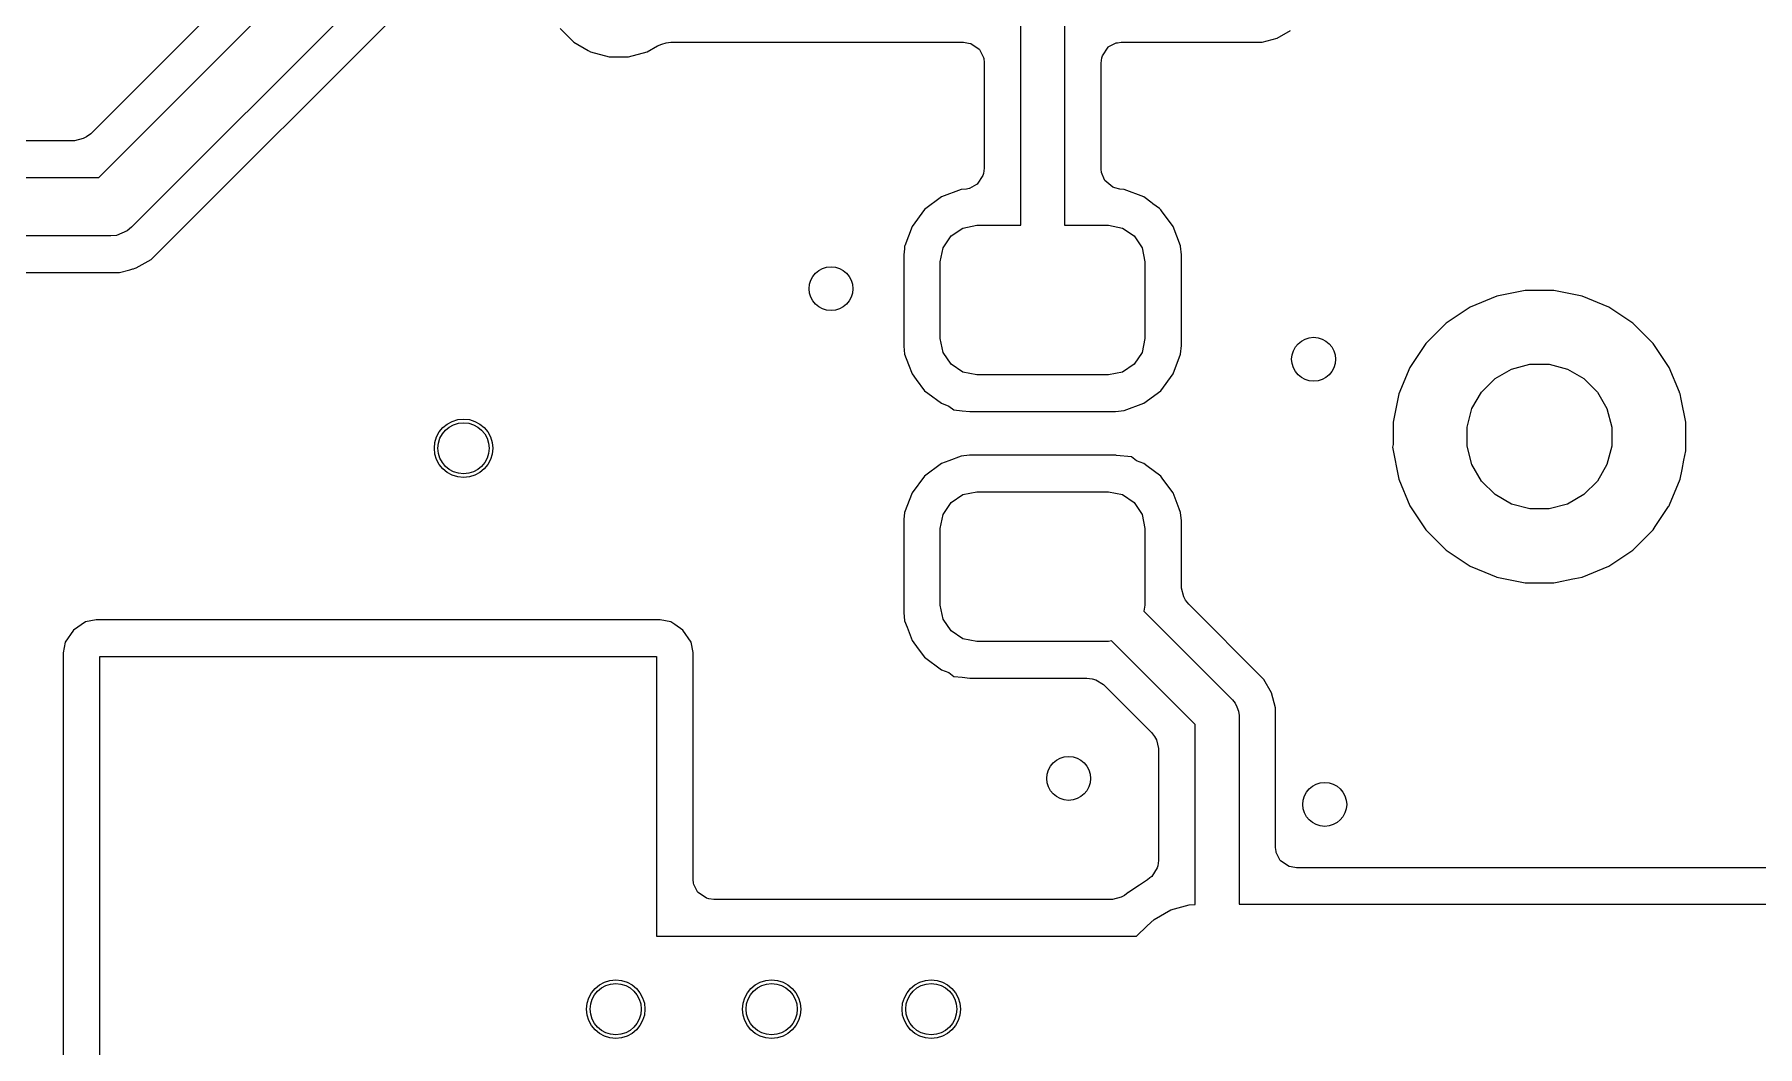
# Model space of a CAD drawing. Header units: inches. Extents: x 0.01 to 5.35, y 0.01 to 3.37.
# Drawn here: x 1.5349 to 1.9991, y 0.4626 to 0.7354 of the extents above; entities that cross this region are included whole.
import ezdxf

# ---------------------------------------------------------------- set-up
doc = ezdxf.new("R2010")
doc.units = ezdxf.units.IN
doc.header["$MEASUREMENT"] = 0
doc.layers.add('BLACK', color=250, linetype='CONTINUOUS')

msp = doc.modelspace()

# ---------------------------------------------------------------- linework, layer by layer
at = {"layer": 'BLACK', "linetype": 'CONTINUOUS'}
for p, q in [((1.64553, 0.80408), (1.55009, 0.70864)), ((1.55225, 0.69685), (1.6589, 0.8035)), ((1.67234, 0.79467), (1.56108, 0.68341)), ((1.5664, 0.67478), (1.68096, 0.78935)), ((1.80064, 0.68396), (1.80064, 0.74315)), ((1.81245, 0.74315), (1.81245, 0.68396)), ((1.67659, 0.73696), (1.68026, 0.73329)), ((1.86568, 0.73329), (1.86969, 0.73436)), ((1.86969, 0.73436), (1.87328, 0.73644)), ((1.68026, 0.73329), (1.68415, 0.73104)), ((1.68415, 0.73104), (1.68476, 0.73069)), ((1.68476, 0.73069), (1.68476, 0.73069)), ((1.68476, 0.73069), (1.68977, 0.72935)), ((1.68977, 0.72935), (1.68977, 0.72935)), ((1.68977, 0.72935), (1.69496, 0.72935)), ((1.69496, 0.72935), (1.69997, 0.73069)), ((1.69496, 0.72935), (1.69496, 0.72935)), ((1.69997, 0.73069), (1.70277, 0.73231)), ((1.70277, 0.73231), (1.70395, 0.7328)), ((1.70395, 0.7328), (1.70515, 0.73312)), ((1.70515, 0.73312), (1.70641, 0.73329)), ((1.70641, 0.73329), (1.78519, 0.73329)), ((1.78519, 0.73329), (1.78657, 0.73309)), ((1.78657, 0.73309), (1.78716, 0.73292)), ((1.78716, 0.73292), (1.78947, 0.73143)), ((1.78947, 0.73143), (1.78952, 0.73138)), ((1.78952, 0.73138), (1.7906, 0.72922)), ((1.7906, 0.72922), (1.79066, 0.72892)), ((1.79066, 0.72892), (1.79078, 0.72788)), ((1.82231, 0.7277), (1.82251, 0.72908)), ((1.82251, 0.72908), (1.82259, 0.72935)), ((1.82259, 0.72935), (1.82268, 0.72967)), ((1.82268, 0.72967), (1.82417, 0.73198)), ((1.82417, 0.73198), (1.82422, 0.73203)), ((1.82422, 0.73203), (1.82638, 0.73311)), ((1.82638, 0.73311), (1.82668, 0.73318)), ((1.82668, 0.73318), (1.82772, 0.73329)), ((1.82772, 0.73329), (1.86568, 0.73329)), ((1.86568, 0.73329), (1.86568, 0.73329)), ((1.79078, 0.72788), (1.79078, 0.69932)), ((1.82231, 0.69901), (1.82231, 0.7277)), ((1.54573, 0.70671), (1.35958, 0.70671)), ((1.54807, 0.70731), (1.54573, 0.70671)), ((1.54898, 0.70781), (1.54807, 0.70731)), ((1.55009, 0.70864), (1.54898, 0.70781)), ((1.35238, 0.69685), (1.55225, 0.69685)), ((1.7904, 0.69736), (1.78892, 0.69504)), ((1.79058, 0.69795), (1.7904, 0.69736)), ((1.79078, 0.69932), (1.79058, 0.69795)), ((1.82237, 0.69824), (1.82231, 0.69901)), ((1.82238, 0.69817), (1.82237, 0.69824)), ((1.82319, 0.69617), (1.82238, 0.69817)), ((1.78459, 0.69357), (1.77929, 0.69159)), ((1.7846, 0.69357), (1.78459, 0.69357)), ((1.78602, 0.69372), (1.7846, 0.69357)), ((1.78679, 0.69387), (1.78602, 0.69372)), ((1.78685, 0.69389), (1.78679, 0.69387)), ((1.78876, 0.69491), (1.78685, 0.69389)), ((1.78892, 0.69504), (1.78876, 0.69491)), ((1.82331, 0.696), (1.82319, 0.69617)), ((1.82545, 0.69427), (1.82331, 0.696)), ((1.82602, 0.69403), (1.82545, 0.69427)), ((1.82737, 0.69369), (1.82602, 0.69403)), ((1.82849, 0.69357), (1.82737, 0.69369)), ((1.8338, 0.69159), (1.82849, 0.69357)), ((1.82849, 0.69357), (1.82849, 0.69357)), ((1.77475, 0.68819), (1.77135, 0.68366)), ((1.77929, 0.69159), (1.77475, 0.68819)), ((1.77475, 0.68819), (1.77475, 0.68819)), ((1.77929, 0.69159), (1.77929, 0.69159)), ((1.77929, 0.69159), (1.77929, 0.69159)), ((1.83604, 0.68992), (1.8338, 0.69159)), ((1.8338, 0.69159), (1.8338, 0.69159)), ((1.8338, 0.69159), (1.8338, 0.69159)), ((1.8338, 0.69159), (1.8338, 0.69159)), ((1.83623, 0.68977), (1.83604, 0.68992)), ((1.83799, 0.68846), (1.83623, 0.68977)), ((1.83813, 0.68837), (1.83799, 0.68846)), ((1.83824, 0.68828), (1.83813, 0.68837)), ((1.83842, 0.68813), (1.83824, 0.68828)), ((1.8386, 0.68785), (1.83842, 0.68813)), ((1.83904, 0.68726), (1.8386, 0.68785)), ((1.83914, 0.68712), (1.83904, 0.68726)), ((1.84173, 0.68366), (1.83914, 0.68712)), ((1.83914, 0.68712), (1.83914, 0.68712)), ((1.55989, 0.68243), (1.55705, 0.68125)), ((1.56108, 0.68341), (1.55989, 0.68243)), ((1.77135, 0.68366), (1.76941, 0.67846)), ((1.77135, 0.68366), (1.77135, 0.68366)), ((1.77135, 0.68366), (1.77135, 0.68366)), ((1.78187, 0.68108), (1.78506, 0.68321)), ((1.78506, 0.68321), (1.78883, 0.68396)), ((1.78883, 0.68396), (1.80064, 0.68396)), ((1.81245, 0.68396), (1.82426, 0.68396)), ((1.82426, 0.68396), (1.82803, 0.68321)), ((1.82803, 0.68321), (1.83122, 0.68108)), ((1.8427, 0.68106), (1.84173, 0.68366)), ((1.84173, 0.68366), (1.84173, 0.68366)), ((1.55551, 0.6811), (1.35367, 0.6811)), ((1.55705, 0.68125), (1.55551, 0.6811)), ((1.76937, 0.67835), (1.7693, 0.67762)), ((1.76941, 0.67846), (1.76937, 0.67835)), ((1.76937, 0.67835), (1.76937, 0.67835)), ((1.76937, 0.67835), (1.76937, 0.67835)), ((1.76941, 0.67846), (1.76941, 0.67846)), ((1.77898, 0.67412), (1.77973, 0.67788)), ((1.77973, 0.67788), (1.78187, 0.68108)), ((1.83122, 0.68108), (1.83335, 0.67788)), ((1.83335, 0.67788), (1.8341, 0.67412)), ((1.84367, 0.67846), (1.8427, 0.68106)), ((1.8437, 0.67839), (1.84367, 0.67846)), ((1.84371, 0.67835), (1.8437, 0.67839)), ((1.84396, 0.676), (1.84371, 0.67835)), ((1.56236, 0.67245), (1.5664, 0.67478)), ((1.7693, 0.67762), (1.76912, 0.676)), ((1.76912, 0.676), (1.76912, 0.676)), ((1.76912, 0.676), (1.76912, 0.676)), ((1.76912, 0.676), (1.76912, 0.65156)), ((1.77898, 0.65345), (1.77898, 0.67412)), ((1.8341, 0.67412), (1.8341, 0.65345)), ((1.84396, 0.65156), (1.84396, 0.676)), ((1.46303, 0.67124), (1.55785, 0.67124)), ((1.55785, 0.67124), (1.56065, 0.67199)), ((1.56065, 0.67199), (1.5614, 0.67219)), ((1.56065, 0.67199), (1.56065, 0.67199)), ((1.56065, 0.67199), (1.56065, 0.67199)), ((1.5614, 0.67219), (1.56162, 0.67225)), ((1.5614, 0.67219), (1.5614, 0.67219)), ((1.5614, 0.67219), (1.5614, 0.67219)), ((1.5614, 0.67219), (1.5614, 0.67219)), ((1.56162, 0.67225), (1.56203, 0.67236)), ((1.56203, 0.67236), (1.56236, 0.67245)), ((1.56203, 0.67236), (1.56203, 0.67236)), ((1.9289, 0.66488), (1.92174, 0.66191)), ((1.93651, 0.6664), (1.9289, 0.66488)), ((1.9289, 0.66488), (1.9289, 0.66488)), ((1.9289, 0.66488), (1.9289, 0.66488)), ((1.9289, 0.66488), (1.9289, 0.66488)), ((1.9289, 0.66488), (1.9289, 0.66488)), ((1.94427, 0.6664), (1.93651, 0.6664)), ((1.93651, 0.6664), (1.93651, 0.6664)), ((1.93651, 0.6664), (1.93651, 0.6664)), ((1.95188, 0.66488), (1.94427, 0.6664)), ((1.94427, 0.6664), (1.94427, 0.6664)), ((1.94427, 0.6664), (1.94427, 0.6664)), ((1.95905, 0.66191), (1.95188, 0.66488)), ((1.95188, 0.66488), (1.95188, 0.66488)), ((1.95188, 0.66488), (1.95188, 0.66488)), ((1.95188, 0.66488), (1.95188, 0.66488)), ((1.95188, 0.66488), (1.95188, 0.66488)), ((1.95188, 0.66488), (1.95188, 0.66488)), ((1.92174, 0.66191), (1.91528, 0.6576)), ((1.92174, 0.66191), (1.92174, 0.66191)), ((1.92174, 0.66191), (1.92174, 0.66191)), ((1.9655, 0.6576), (1.95905, 0.66191)), ((1.95905, 0.66191), (1.95905, 0.66191)), ((1.95905, 0.66191), (1.95905, 0.66191)), ((1.95905, 0.66191), (1.95905, 0.66191)), ((1.95905, 0.66191), (1.95905, 0.66191)), ((1.91528, 0.6576), (1.9098, 0.65212)), ((1.91528, 0.6576), (1.91528, 0.6576)), ((1.91528, 0.6576), (1.91528, 0.6576)), ((1.97099, 0.65212), (1.9655, 0.6576)), ((1.9655, 0.6576), (1.9655, 0.6576)), ((1.9655, 0.6576), (1.9655, 0.6576)), ((1.76912, 0.65156), (1.76913, 0.65149)), ((1.76913, 0.65149), (1.76914, 0.65142)), ((1.76914, 0.65142), (1.76937, 0.64922)), ((1.77973, 0.64968), (1.77898, 0.65345)), ((1.8341, 0.65345), (1.83335, 0.64968)), ((1.84371, 0.64922), (1.84396, 0.65156)), ((1.9098, 0.65212), (1.90549, 0.64567)), ((1.9098, 0.65212), (1.9098, 0.65212)), ((1.9098, 0.65212), (1.9098, 0.65212)), ((1.9753, 0.64567), (1.97099, 0.65212)), ((1.97099, 0.65212), (1.97099, 0.65212)), ((1.97099, 0.65212), (1.97099, 0.65212)), ((1.76937, 0.64922), (1.77042, 0.64642)), ((1.77042, 0.64642), (1.77135, 0.64391)), ((1.78187, 0.64649), (1.77973, 0.64968)), ((1.78506, 0.64436), (1.78187, 0.64649)), ((1.83122, 0.64649), (1.82803, 0.64436)), ((1.83335, 0.64968), (1.83122, 0.64649)), ((1.84173, 0.64391), (1.84371, 0.64922)), ((1.90549, 0.64567), (1.90252, 0.6385)), ((1.90549, 0.64567), (1.90549, 0.64567)), ((1.90549, 0.64567), (1.90549, 0.64567)), ((1.93286, 0.64519), (1.93782, 0.64652)), ((1.93782, 0.64652), (1.94296, 0.64652)), ((1.94296, 0.64652), (1.94793, 0.64519)), ((1.97808, 0.63897), (1.9753, 0.64567)), ((1.9753, 0.64567), (1.9753, 0.64567)), ((1.9753, 0.64567), (1.9753, 0.64567)), ((1.9753, 0.64567), (1.9753, 0.64567)), ((1.77135, 0.64391), (1.77135, 0.64391)), ((1.77135, 0.64391), (1.77246, 0.64243)), ((1.77246, 0.64243), (1.77475, 0.63937)), ((1.78883, 0.64361), (1.78506, 0.64436)), ((1.82426, 0.64361), (1.78883, 0.64361)), ((1.82803, 0.64436), (1.82426, 0.64361)), ((1.83834, 0.63937), (1.84173, 0.64391)), ((1.92478, 0.63899), (1.92841, 0.64263)), ((1.92841, 0.64263), (1.93286, 0.64519)), ((1.94793, 0.64519), (1.95238, 0.64263)), ((1.95238, 0.64263), (1.95601, 0.63899)), ((1.77475, 0.63937), (1.77475, 0.63937)), ((1.77475, 0.63937), (1.77562, 0.63872)), ((1.77562, 0.63872), (1.77929, 0.63598)), ((1.77929, 0.63598), (1.77929, 0.63598)), ((1.77929, 0.63598), (1.78123, 0.63525)), ((1.82849, 0.634), (1.8338, 0.63598)), ((1.8338, 0.63598), (1.83834, 0.63937)), ((1.90252, 0.6385), (1.901, 0.63089)), ((1.90252, 0.6385), (1.90252, 0.6385)), ((1.92221, 0.63454), (1.92478, 0.63899)), ((1.95601, 0.63899), (1.95858, 0.63454)), ((1.97814, 0.6388), (1.97808, 0.63897)), ((1.97818, 0.63872), (1.97814, 0.6388)), ((1.97826, 0.63854), (1.97818, 0.63872)), ((1.97827, 0.6385), (1.97826, 0.63854)), ((1.97855, 0.63711), (1.97827, 0.6385)), ((1.97827, 0.6385), (1.97827, 0.6385)), ((1.97827, 0.6385), (1.97827, 0.6385)), ((1.97827, 0.6385), (1.97827, 0.6385)), ((1.97978, 0.63089), (1.97855, 0.63711)), ((1.78123, 0.63525), (1.78263, 0.63421)), ((1.78263, 0.63421), (1.78487, 0.63397)), ((1.78487, 0.63397), (1.78487, 0.63397)), ((1.78487, 0.63397), (1.78487, 0.63397)), ((1.78487, 0.63397), (1.78694, 0.63374)), ((1.78694, 0.63374), (1.82614, 0.63374)), ((1.82614, 0.63374), (1.82849, 0.634)), ((1.92088, 0.62958), (1.92221, 0.63454)), ((1.95858, 0.63454), (1.95991, 0.62958)), ((1.901, 0.63089), (1.901, 0.62488)), ((1.92088, 0.62444), (1.92088, 0.62958)), ((1.95991, 0.62958), (1.95991, 0.62444)), ((1.97978, 0.62313), (1.97978, 0.63089)), ((1.901, 0.62488), (1.9008, 0.62417)), ((1.9008, 0.62417), (1.90252, 0.61552)), ((1.92221, 0.61947), (1.92088, 0.62444)), ((1.95991, 0.62444), (1.95858, 0.61947)), ((1.97929, 0.62067), (1.97978, 0.62313)), ((1.77929, 0.61974), (1.77475, 0.61634)), ((1.78123, 0.62047), (1.77929, 0.61974)), ((1.77929, 0.61974), (1.77929, 0.61974)), ((1.7846, 0.62172), (1.78123, 0.62047)), ((1.7868, 0.62196), (1.7846, 0.62172)), ((1.78681, 0.62196), (1.7868, 0.62196)), ((1.78694, 0.62197), (1.78681, 0.62196)), ((1.82614, 0.62197), (1.78694, 0.62197)), ((1.78694, 0.62197), (1.78694, 0.62197)), ((1.82626, 0.62197), (1.82614, 0.62197)), ((1.82614, 0.62197), (1.82614, 0.62197)), ((1.82614, 0.62197), (1.82614, 0.62197)), ((1.82645, 0.62194), (1.82626, 0.62197)), ((1.83046, 0.62151), (1.82645, 0.62194)), ((1.83185, 0.62047), (1.83046, 0.62151)), ((1.8338, 0.61974), (1.83185, 0.62047)), ((1.83464, 0.61911), (1.8338, 0.61974)), ((1.8338, 0.61974), (1.8338, 0.61974)), ((1.8338, 0.61974), (1.8338, 0.61974)), ((1.8338, 0.61974), (1.8338, 0.61974)), ((1.83834, 0.61634), (1.83464, 0.61911)), ((1.92478, 0.61502), (1.92221, 0.61947)), ((1.95858, 0.61947), (1.95601, 0.61502)), ((1.97827, 0.61552), (1.97879, 0.61815)), ((1.97879, 0.61815), (1.97929, 0.62067)), ((1.77475, 0.61634), (1.77135, 0.61181)), ((1.77475, 0.61634), (1.77475, 0.61634)), ((1.83895, 0.61552), (1.83834, 0.61634)), ((1.83834, 0.61634), (1.83834, 0.61634)), ((1.84173, 0.61181), (1.83895, 0.61552)), ((1.90252, 0.61552), (1.90252, 0.61552)), ((1.90252, 0.61552), (1.90252, 0.61552)), ((1.90252, 0.61552), (1.90252, 0.61552)), ((1.90252, 0.61552), (1.90252, 0.61552)), ((1.90252, 0.61552), (1.90252, 0.61552)), ((1.90252, 0.61552), (1.90549, 0.60835)), ((1.92841, 0.61139), (1.92478, 0.61502)), ((1.95601, 0.61502), (1.95238, 0.61139)), ((1.97539, 0.60857), (1.97827, 0.61552)), ((1.77135, 0.61181), (1.76937, 0.6065)), ((1.77135, 0.61181), (1.77135, 0.61181)), ((1.77135, 0.61181), (1.77135, 0.61181)), ((1.77973, 0.60603), (1.78187, 0.60923)), ((1.78187, 0.60923), (1.78506, 0.61136)), ((1.78506, 0.61136), (1.78883, 0.61211)), ((1.78883, 0.61211), (1.82426, 0.61211)), ((1.82426, 0.61211), (1.82803, 0.61136)), ((1.82803, 0.61136), (1.83122, 0.60923)), ((1.83122, 0.60923), (1.83335, 0.60603)), ((1.84333, 0.60753), (1.84173, 0.61181)), ((1.84173, 0.61181), (1.84173, 0.61181)), ((1.90549, 0.60835), (1.90549, 0.60835)), ((1.90549, 0.60835), (1.90549, 0.60835)), ((1.90549, 0.60835), (1.90549, 0.60835)), ((1.90549, 0.60835), (1.9098, 0.6019)), ((1.93286, 0.60882), (1.92841, 0.61139)), ((1.93782, 0.60749), (1.93286, 0.60882)), ((1.94793, 0.60882), (1.94296, 0.60749)), ((1.95238, 0.61139), (1.94793, 0.60882)), ((1.97157, 0.60277), (1.97518, 0.60818)), ((1.97518, 0.60818), (1.97526, 0.60828)), ((1.97526, 0.60828), (1.97532, 0.60838)), ((1.97532, 0.60838), (1.97539, 0.60857)), ((1.76918, 0.60469), (1.76912, 0.60415)), ((1.76912, 0.60415), (1.76912, 0.60415)), ((1.76912, 0.60415), (1.76912, 0.57971)), ((1.76937, 0.6065), (1.76918, 0.60469)), ((1.76937, 0.6065), (1.76937, 0.6065)), ((1.77898, 0.60227), (1.77973, 0.60603)), ((1.83335, 0.60603), (1.8341, 0.60227)), ((1.84371, 0.6065), (1.84333, 0.60753)), ((1.84395, 0.60429), (1.84371, 0.6065)), ((1.84396, 0.60423), (1.84395, 0.60429)), ((1.84396, 0.60415), (1.84396, 0.60423)), ((1.84396, 0.58617), (1.84396, 0.60415)), ((1.94296, 0.60749), (1.93782, 0.60749)), ((1.77898, 0.5816), (1.77898, 0.60227)), ((1.8341, 0.60227), (1.8341, 0.5816)), ((1.9098, 0.6019), (1.9098, 0.6019)), ((1.9098, 0.6019), (1.9098, 0.6019)), ((1.9098, 0.6019), (1.91528, 0.59641)), ((1.9655, 0.59641), (1.96886, 0.59976)), ((1.96886, 0.59976), (1.97099, 0.6019)), ((1.97099, 0.6019), (1.97157, 0.60277)), ((1.91528, 0.59641), (1.91528, 0.59641)), ((1.91528, 0.59641), (1.91528, 0.59641)), ((1.91528, 0.59641), (1.92174, 0.5921)), ((1.95905, 0.5921), (1.9655, 0.59641)), ((1.92174, 0.5921), (1.92174, 0.5921)), ((1.92174, 0.5921), (1.92567, 0.59047)), ((1.92567, 0.59047), (1.92868, 0.58922)), ((1.95188, 0.58913), (1.95905, 0.5921)), ((1.84456, 0.58383), (1.84396, 0.58617)), ((1.92868, 0.58922), (1.92886, 0.58914)), ((1.92886, 0.58914), (1.93651, 0.58762)), ((1.93651, 0.58762), (1.94427, 0.58762)), ((1.94427, 0.58762), (1.94513, 0.58779)), ((1.94427, 0.58762), (1.94427, 0.58762)), ((1.94513, 0.58779), (1.94939, 0.58864)), ((1.94939, 0.58864), (1.94989, 0.58874)), ((1.94939, 0.58864), (1.94939, 0.58864)), ((1.94989, 0.58874), (1.95188, 0.58913)), ((1.77973, 0.57783), (1.77898, 0.5816)), ((1.8341, 0.5816), (1.83378, 0.57997)), ((1.84506, 0.58292), (1.84456, 0.58383)), ((1.84589, 0.58181), (1.84506, 0.58292)), ((1.86616, 0.56154), (1.84589, 0.58181)), ((1.5487, 0.57705), (1.54543, 0.57487)), ((1.55157, 0.57762), (1.5487, 0.57705)), ((1.5487, 0.57705), (1.5487, 0.57705)), ((1.5487, 0.57705), (1.5487, 0.57705)), ((1.70351, 0.57762), (1.55157, 0.57762)), ((1.55157, 0.57762), (1.55157, 0.57762)), ((1.55157, 0.57762), (1.55157, 0.57762)), ((1.70639, 0.57705), (1.70351, 0.57762)), ((1.70351, 0.57762), (1.70351, 0.57762)), ((1.70351, 0.57762), (1.70351, 0.57762)), ((1.70747, 0.57632), (1.70639, 0.57705)), ((1.70639, 0.57705), (1.70639, 0.57705)), ((1.70639, 0.57705), (1.70639, 0.57705)), ((1.70639, 0.57705), (1.70639, 0.57705)), ((1.70639, 0.57705), (1.70639, 0.57705)), ((1.70965, 0.57487), (1.70747, 0.57632)), ((1.76912, 0.57971), (1.76913, 0.57964)), ((1.76913, 0.57964), (1.76914, 0.57957)), ((1.76914, 0.57957), (1.76937, 0.57737)), ((1.76937, 0.57737), (1.77002, 0.57562)), ((1.77002, 0.57562), (1.77135, 0.57206)), ((1.78187, 0.57464), (1.77973, 0.57783)), ((1.83378, 0.57997), (1.85772, 0.55603)), ((1.54325, 0.5716), (1.54268, 0.56873)), ((1.54543, 0.57487), (1.54325, 0.5716)), ((1.54325, 0.5716), (1.54325, 0.5716)), ((1.54325, 0.5716), (1.54325, 0.5716)), ((1.71183, 0.5716), (1.70965, 0.57487)), ((1.71239, 0.56881), (1.71183, 0.5716)), ((1.71183, 0.5716), (1.71183, 0.5716)), ((1.71183, 0.5716), (1.71183, 0.5716)), ((1.71183, 0.5716), (1.71183, 0.5716)), ((1.71183, 0.5716), (1.71183, 0.5716)), ((1.71183, 0.5716), (1.71183, 0.5716)), ((1.77135, 0.57206), (1.77135, 0.57206)), ((1.77135, 0.57206), (1.77304, 0.5698)), ((1.78506, 0.57251), (1.78187, 0.57464)), ((1.78883, 0.57176), (1.78506, 0.57251)), ((1.82426, 0.57176), (1.78883, 0.57176)), ((1.82512, 0.57193), (1.82426, 0.57176)), ((1.84764, 0.54941), (1.82512, 0.57193)), ((1.54268, 0.56873), (1.54268, 0.56873)), ((1.54268, 0.56873), (1.54268, 0.42099)), ((1.55254, 0.40083), (1.55254, 0.56776)), ((1.55254, 0.56776), (1.70254, 0.56776)), ((1.70254, 0.56776), (1.70254, 0.49236)), ((1.71241, 0.56873), (1.71239, 0.56881)), ((1.71241, 0.50763), (1.71241, 0.56873)), ((1.77304, 0.5698), (1.77475, 0.56752)), ((1.77475, 0.56752), (1.77475, 0.56752)), ((1.77475, 0.56752), (1.77475, 0.56752)), ((1.77475, 0.56752), (1.77929, 0.56413)), ((1.77929, 0.56413), (1.77929, 0.56413)), ((1.77929, 0.56413), (1.78123, 0.5634)), ((1.78123, 0.5634), (1.78263, 0.56236)), ((1.78263, 0.56236), (1.78487, 0.56212)), ((1.78487, 0.56212), (1.78487, 0.56212)), ((1.78487, 0.56212), (1.78487, 0.56212)), ((1.78487, 0.56212), (1.78694, 0.56189)), ((1.78694, 0.56189), (1.81848, 0.56189)), ((1.81848, 0.56189), (1.81986, 0.5617)), ((1.81986, 0.5617), (1.82085, 0.5614)), ((1.82085, 0.5614), (1.82293, 0.56017)), ((1.82293, 0.56017), (1.83585, 0.54725)), ((1.86824, 0.55794), (1.86616, 0.56154)), ((1.86931, 0.55393), (1.86824, 0.55794)), ((1.85772, 0.55603), (1.85845, 0.55514)), ((1.85845, 0.55514), (1.85887, 0.55413)), ((1.85887, 0.55413), (1.85934, 0.55301)), ((1.85934, 0.55301), (1.85945, 0.55186)), ((1.86931, 0.51621), (1.86931, 0.55393)), ((1.86931, 0.55393), (1.86931, 0.55393)), ((1.84764, 0.50088), (1.84764, 0.54941)), ((1.85945, 0.55186), (1.85945, 0.50094)), ((1.83585, 0.54725), (1.83668, 0.54614)), ((1.83668, 0.54614), (1.83718, 0.54523)), ((1.83718, 0.54523), (1.83778, 0.54289)), ((1.83778, 0.54289), (1.83778, 0.51272)), ((1.86942, 0.51517), (1.86931, 0.51621)), ((1.8374, 0.51076), (1.83592, 0.50844)), ((1.83758, 0.51135), (1.8374, 0.51076)), ((1.83778, 0.51272), (1.83758, 0.51135)), ((1.86949, 0.51487), (1.86942, 0.51517)), ((1.87057, 0.51271), (1.86949, 0.51487)), ((1.87062, 0.51266), (1.87057, 0.51271)), ((1.87293, 0.51117), (1.87062, 0.51266)), ((1.87352, 0.511), (1.87293, 0.51117)), ((1.87489, 0.5108), (1.87352, 0.511)), ((2.29927, 0.5108), (1.87489, 0.5108)), ((1.71252, 0.50659), (1.71241, 0.50763)), ((1.71258, 0.5063), (1.71252, 0.50659)), ((1.71366, 0.50414), (1.71258, 0.5063)), ((1.83264, 0.50614), (1.82974, 0.5042)), ((1.83478, 0.50757), (1.83264, 0.50614)), ((1.83264, 0.50614), (1.83264, 0.50614)), ((1.83545, 0.50804), (1.83477, 0.50757)), ((1.83477, 0.50757), (1.83478, 0.50757)), ((1.83592, 0.50844), (1.83545, 0.50804)), ((1.71371, 0.50408), (1.71366, 0.50414)), ((1.71602, 0.5026), (1.71371, 0.50408)), ((1.71661, 0.50242), (1.71602, 0.5026)), ((1.71799, 0.50222), (1.71661, 0.50242)), ((1.82533, 0.50222), (1.71799, 0.50222)), ((1.82767, 0.50282), (1.82533, 0.50222)), ((1.82857, 0.50332), (1.82767, 0.50282)), ((1.82961, 0.50409), (1.82857, 0.50332)), ((1.82963, 0.50411), (1.82961, 0.50409)), ((1.82961, 0.50409), (1.82961, 0.50409)), ((1.82969, 0.50415), (1.82963, 0.50411)), ((1.82974, 0.5042), (1.82969, 0.50415)), ((1.82974, 0.5042), (1.82974, 0.5042)), ((1.82974, 0.5042), (1.82974, 0.5042)), ((1.83466, 0.49517), (1.83659, 0.49687)), ((1.83659, 0.49687), (1.84104, 0.49944)), ((1.83659, 0.49687), (1.83659, 0.49687)), ((1.84104, 0.49944), (1.84209, 0.49972)), ((1.84209, 0.49972), (1.84601, 0.50077)), ((1.84601, 0.50077), (1.84764, 0.50088)), ((1.84601, 0.50077), (1.84601, 0.50077)), ((1.85945, 0.50094), (2.31454, 0.50094)), ((1.70254, 0.49236), (1.83185, 0.49236)), ((1.83185, 0.49236), (1.83466, 0.49517))]:
    msp.add_line(p, q, dxfattribs=at)
at = {"layer": 'BLACK'}
for centre, radius in [((1.74954, 0.66686), 0.00591), ((1.87954, 0.64786), 0.00591), ((1.65054, 0.62386), 0.00787), ((1.81354, 0.53486), 0.00591), ((1.88254, 0.52786), 0.00591), ((1.69154, 0.47268), 0.00787), ((1.73354, 0.47268), 0.00787), ((1.77654, 0.47268), 0.00787)]:
    msp.add_circle(centre, radius, dxfattribs=at)
at = {"layer": 'WHITE'}
for centre, radius in [((1.74954, 0.66686), 0.00591), ((1.87954, 0.64786), 0.00591), ((1.65054, 0.62386), 0.00689), ((1.81354, 0.53486), 0.00591), ((1.88254, 0.52786), 0.00591), ((1.69154, 0.47268), 0.00689), ((1.73354, 0.47268), 0.00689), ((1.77654, 0.47268), 0.00689)]:
    msp.add_circle(centre, radius, dxfattribs=at)

doc.saveas('drawing.dxf')
